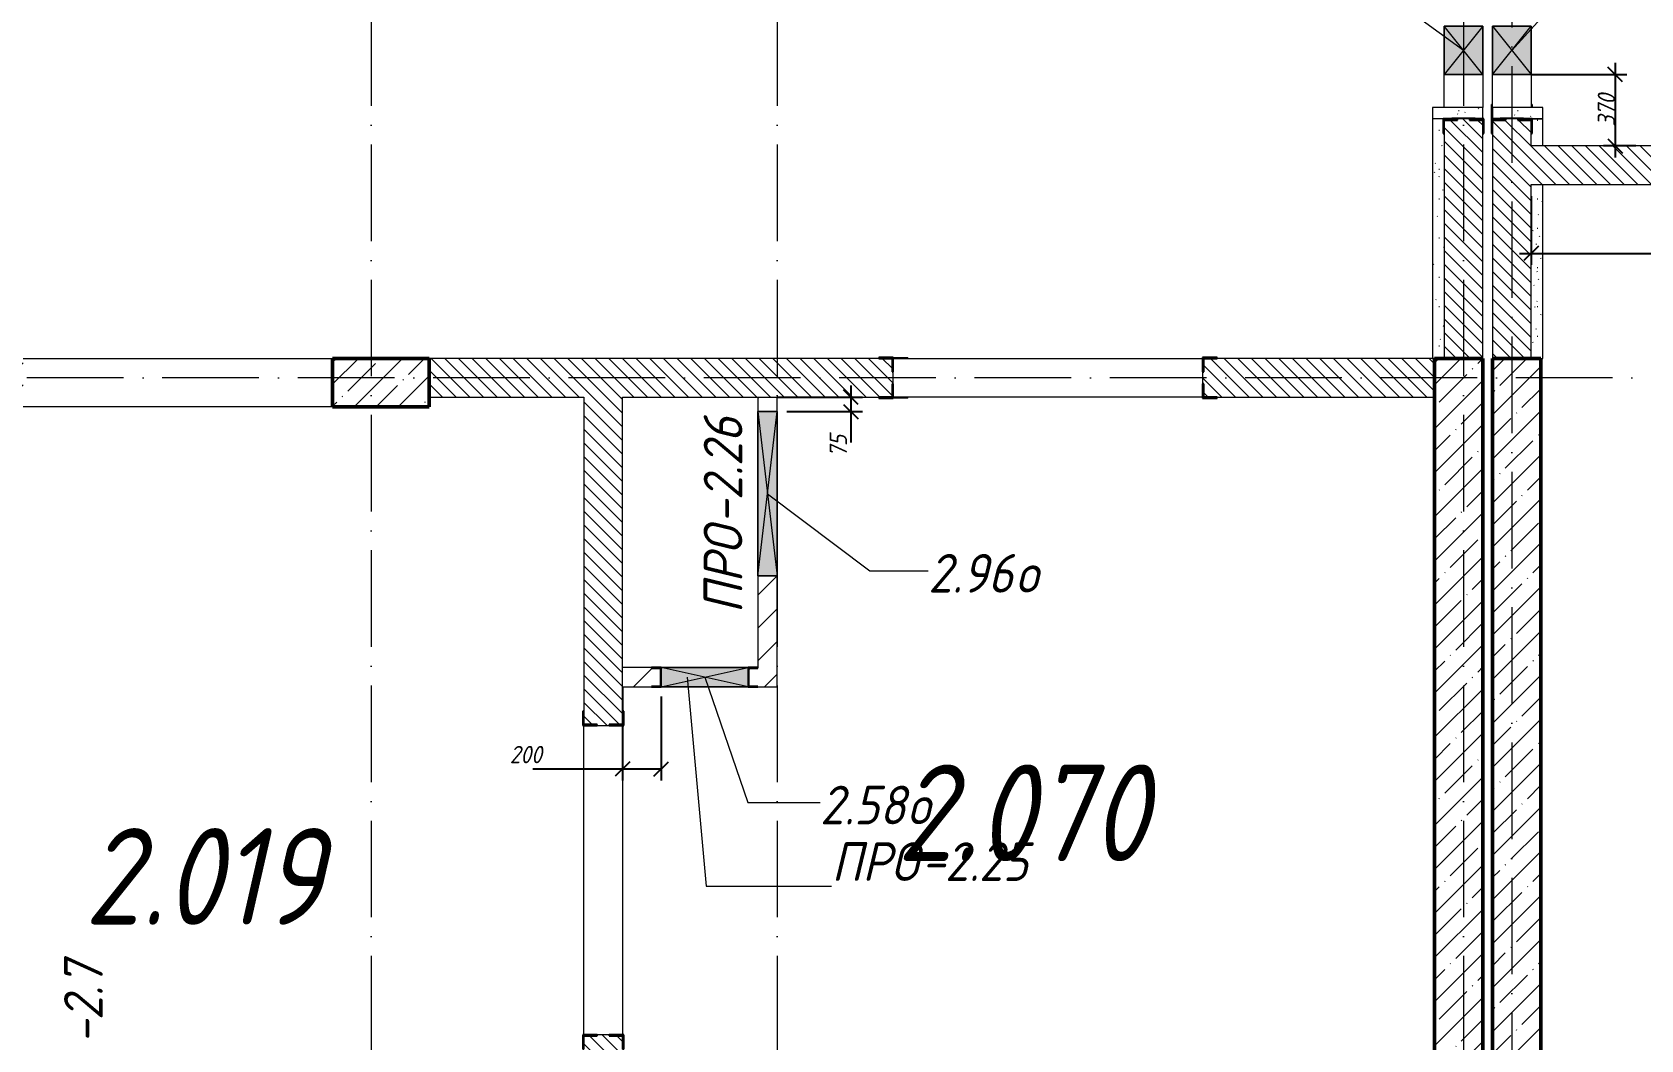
# Model space of a CAD drawing. Header units: millimetres. Extents: x -401725 to 250493, y 305116 to 802890.
# Drawn here: x 51537 to 59858, y 381559 to 386775 of the extents above; entities that cross this region are included whole.
import ezdxf

# ---------------------------------------------------------------- set-up
doc = ezdxf.new("R2010")
doc.units = ezdxf.units.MM
doc.linetypes.add('50_200_ШТРИХ_1Т_ш5_п1_п1_', pattern=[700, 500, -100, 0, -100])
for name, color, linetype, lineweight in [('A-____-____-DIMS', 7, 'Continuous', 9), ('A-DETL-GENF-OTLN', 7, 'Continuous', 9), ('A-GENM-____-IDEN', 7, 'Continuous', 9), ('A-GENM-____-MCUT', 7, 'Continuous', 25), ('A-GENM-____-OTLN', 7, 'Continuous', 9), ('A-GENM-____-OTLN-1', 7, 'Continuous', 25), ('A-GLAZ-____-IDEN', 7, 'Continuous', 9), ('A-GLAZ-____-OTLN', 7, 'Continuous', 9), ('A-WALL-____-MCUT', 7, 'Continuous', 13), ('A-WALL-____-MCUT-2', 7, 'Continuous', 50), ('A-WALL-____-OTLN', 7, 'Continuous', 9), ('A-WALL-____-PATT-1', 7, 'Continuous', 9), ('A-WALL-FNSH-MCUT-1', 7, 'Continuous', 9), ('I-WALL-____-OTLN', 7, 'Continuous', 9), ('S-GRID-____-OTLN-1', 7, '50_200_ШТРИХ_1Т_ш5_п1_п1_', 9), ('Марки помещений', 7, 'Continuous', 9)]:
    doc.layers.add(name, color=color, linetype=linetype, lineweight=lineweight)
doc.layers.add('A-WALL-____-PATT-2', color=7, linetype='Continuous', lineweight=9, true_color=0x787878)
doc.styles.add('ISOCPEUR_I_11', font='isocpeui.ttf', dxfattribs={"width": 0.9, "height": 200})
doc.styles.add('ISOCPEUR_I_2', font='isocpeui.ttf', dxfattribs={"width": 0.85, "height": 2.3})
doc.styles.add('ISOCPEUR_I_7', font='isocpeui.ttf', dxfattribs={"width": 0.9, "height": 90})
doc.dimstyles.new('ISO-1_8_0_9К_СРЕДНИЙ_Кладочные_1', dxfattribs={"dimscale": 304.8, "dimtxt": 89.638306, "dimasz": 0.246063, "dimexe": 0.19685, "dimexo": 0, "dimgap": 0, "dimtad": 1, "dimdec": 3, "dimrnd": 0.001, "dimdsep": 46, "dimtxsty": 'ISOCPEUR_I_7', "dimblk1": 'OBLIQUE', "dimblk2": 'OBLIQUE', "dimsah": 1, "dimcen": 0.09, "dimdle": 0.19685, "dimazin": 0, "dimtfac": 1, "dimtdec": 4, "dimtix": 1, "dimtmove": 0, "dimatfit": 3, "dimfxl": 1, "dimtvp": 1, "dimtolj": 1, "dimtzin": 0, "dimarcsym": 2})
doc.dimstyles.new('ISO-1_8_0_9К_СРЕДНИЙ_Кладочные_2', dxfattribs={"dimscale": 304.8, "dimtxt": 89.638306, "dimasz": 0.246063, "dimexe": 0.19685, "dimexo": 0, "dimgap": 0, "dimtad": 1, "dimdec": 3, "dimrnd": 0.001, "dimdsep": 46, "dimtxsty": 'ISOCPEUR_I_7', "dimblk1": 'OBLIQUE', "dimblk2": 'OBLIQUE', "dimsah": 1, "dimcen": 0.09, "dimdle": 0.19685, "dimazin": 0, "dimtfac": 1, "dimtdec": 4, "dimtix": 1, "dimtmove": 1, "dimatfit": 3, "dimfxl": 1, "dimtvp": 1, "dimtolj": 1, "dimtzin": 0, "dimarcsym": 2})
pattern_1 = [(135, (-15659.08, 321904.697), (-35.35534, -35.35534), [])]
pattern_2 = [(45, (-15659.08, 321904.7), (-114.04925, 114.04925), []), (45, (-15545.03, 321904.7), (-114.04925, 114.04925), [201.612, -40.322, 3.353, -36.97])]
pattern_3 = [(45, (-15659.08, 321904.7), (-84.85281, 84.85281), [])]
pattern_4 = [(0, (-15659.08, 321904.697), (203.2, 50.8), [3.353, -149.047, 3.353, -149.047, -812.8]), (0, (-15659.08, 321904.697), (203.2, 50.8), [-304.8, 3.353, -301.447, 3.353, -149.047, -355.6]), (0, (-15659.08, 321904.697), (203.2, 50.8), [-762, 3.353, -98.247, 3.353, -250.647]), (120, (-15582.88, 321930.097), (-145.59409, 150.576362), [3.353, -149.047, 3.353, -149.047, -812.8]), (120, (-15582.88, 321930.097), (-145.59409, 150.576362), [-304.8, 3.353, -301.447, 3.353, -149.047, -355.6]), (120, (-15582.88, 321930.097), (-145.59409, 150.576362), [-762, 3.353, -98.247, 3.353, -250.647]), (240, (-15557.48, 322031.697), (-57.60591, -201.376362), [3.353, -149.047, 3.353, -149.047, -812.8]), (240, (-15557.48, 322031.697), (-57.60591, -201.376362), [-304.8, 3.353, -301.447, 3.353, -149.047, -355.6]), (240, (-15557.48, 322031.697), (-57.60591, -201.376362), [-762, 3.353, -98.247, 3.353, -250.647])]

# ---------------------------------------------------------------- blocks, each defined once
blk = doc.blocks.new('Фахверк_СКБ_Уголок - 200_3960-28268576-АР1_План отверстий 2 этажа в осях 1-64_Ю-ЯЯ')
at = {"layer": 'A-GENM-____-MCUT'}
for p, q in [((200, 156), (125, 156)), ((125, 156), (125, 81)), ((131, 81), (131, 150)), ((131, 150), (200, 150)), ((200, 150), (200, 156)), ((125, 81), (131, 81)), ((131, 19), (125, 19)), ((125, 19), (125, -56)), ((131, -50), (131, 19)), ((125, -56), (200, -56)), ((200, -50), (131, -50)), ((200, -56), (200, -50))]:
    blk.add_line(p, q, dxfattribs=at)
blk = doc.blocks.new('154_Стойка_СКБ_Уголок - СМ-2180_200-28268025-АР1_План отверстий 2 этажа в осях 1-64_Ю-ЯЯ')
at = {"layer": 'A-GENM-____-MCUT'}
for p, q in [((125, 156), (125, 81)), ((200, 156), (125, 156)), ((131, 81), (131, 150)), ((131, 150), (200, 150)), ((200, 150), (200, 156)), ((125, 81), (131, 81)), ((131, 19), (125, 19)), ((125, 19), (125, -56)), ((131, -50), (131, 19)), ((125, -56), (200, -56)), ((200, -50), (131, -50)), ((200, -56), (200, -50))]:
    blk.add_line(p, q, dxfattribs=at)
blk = doc.blocks.new('Стойка_Влож_Уголок_Опорный - Уголок-28213941-АР1_План отверстий 2 этажа в осях 1-64_Ю-ЯЯ')
at = {"layer": 'A-GENM-____-OTLN'}
for p, q in [((-212, -6), (-212, 0)), ((0, 0), (0, -6)), ((-212, -75), (-212, -6)), ((-212, -6), (-206, -6)), ((-212, -75), (-206, -75)), ((-6, -6), (0, -6)), ((-6, -75), (0, -75)), ((0, -6), (0, -75))]:
    blk.add_line(p, q, dxfattribs=at)
blk = doc.blocks.new('154_Стойка_СКБ_Уголок - СМ-2540_200-37126399-АР1_План отверстий 2 этажа в осях 1-64_Ю-ЯЯ')
at = {"layer": 'A-GENM-____-MCUT'}
for p, q in [((125, 156), (125, 81)), ((200, 156), (125, 156)), ((131, 81), (131, 150)), ((131, 150), (200, 150)), ((200, 150), (200, 156)), ((125, 81), (131, 81)), ((131, 19), (125, 19)), ((125, 19), (125, -56)), ((131, -50), (131, 19)), ((125, -56), (200, -56)), ((200, -50), (131, -50)), ((200, -56), (200, -50))]:
    blk.add_line(p, q, dxfattribs=at)
blk = doc.blocks.new('Стойка_Влож_Полоса боковая - Полоса-V150-АР1_План отверстий 2 этажа в осях 1-64_Ю-ЯЯ')
at = {"layer": 'A-GENM-____-OTLN'}
for p, q in [((-5, 60), (0, 60)), ((-5, -60), (-5, 60)), ((0, 31), (0, -31)), ((0, -60), (-5, -60))]:
    blk.add_line(p, q, dxfattribs=at)
blk = doc.blocks.new('Стойка_Влож_Уголок_Опорный - Уголок-V151-АР1_План отверстий 2 этажа в осях 1-64_Ю-ЯЯ')
at = {"layer": 'A-GENM-____-OTLN'}
for p, q in [((0, 0), (0, -6)), ((-212, -75), (-212, -60)), ((-212, -75), (-206, -75)), ((-6, -6), (0, -6)), ((-6, -75), (0, -75)), ((0, -6), (0, -75))]:
    blk.add_line(p, q, dxfattribs=at)
blk = doc.blocks.new('AR_Отверстие прямоугольное _в стене__БезПР - AR_Отверстие прямоугольное _в стене__БезПР-36392898-АР1_План отверстий 2 этажа в осях 1-64_Ю-ЯЯ')
at = {"layer": 'A-GLAZ-____-OTLN'}
blk.add_hatch(color=256, dxfattribs=at).paths.add_polyline_path([(125, 100), (-125, 100), (-125, -100), (125, -100)], flags=0)
at = {"layer": 'A-DETL-GENF-OTLN'}
for p, q in [((-125, -100), (-125, 100)), ((-125, 100), (125, 100)), ((125, 100), (-125, -100)), ((-125, 100), (125, -100)), ((125, 100), (-125, 100)), ((-125, 100), (-125, -100)), ((125, 100), (125, -100)), ((125, -100), (125, 100)), ((125, -100), (-125, -100)), ((-125, -100), (125, -100))]:
    blk.add_line(p, q, dxfattribs=at)
blk = doc.blocks.new('AR_Отверстие прямоугольное _в стене_ - AR_Отверстие прямоугольное _в стене__ОВ-36822079-АР1_План отверстий 2 этажа в осях 1-64_Ю-ЯЯ')
at = {"layer": 'A-GLAZ-____-OTLN'}
blk.add_hatch(color=256, dxfattribs=at).paths.add_polyline_path([(-425, -50), (425, -50), (425, 50), (-425, 50)], flags=0)
at = {"layer": 'A-DETL-GENF-OTLN'}
for p, q in [((-425, -50), (-425, 50)), ((-425, 50), (425, 50)), ((425, 50), (-425, -50)), ((-425, 50), (425, -50)), ((425, 50), (-425, 50)), ((-425, 50), (-425, -50)), ((425, 50), (425, -50)), ((425, -50), (425, 50)), ((425, -50), (-425, -50)), ((-425, -50), (425, -50))]:
    blk.add_line(p, q, dxfattribs=at)
blk = doc.blocks.new('154_Фахверк_СКБ_Швеллер - Тип_100_3960_зеркало-V205-АР1_План отверстий 2 этажа в осях 1-64_Ю-ЯЯ')
at = {"layer": 'A-GENM-____-MCUT'}
for p, q in [((175, 50), (125, 50)), ((128, 47), (175, 47)), ((128, -47), (128, 47)), ((175, 47), (175, 50)), ((125, -50), (175, -50)), ((175, -47), (128, -47)), ((175, -50), (175, -47))]:
    blk.add_line(p, q, dxfattribs=at)
blk = doc.blocks.new('AR_Отверстие прямоугольное _в стене_ - AR_Отверстие прямоугольное _в стене__ОВ-36931939-АР1_План отверстий 2 этажа в осях 1-64_Ю-ЯЯ')
at = {"layer": 'A-GLAZ-____-OTLN'}
blk.add_hatch(color=256, dxfattribs=at).paths.add_polyline_path([(225, 50), (-225, 50), (-225, -50), (225, -50)], flags=0)
at = {"layer": 'A-DETL-GENF-OTLN'}
for p, q in [((-225, -50), (-225, 50)), ((-225, 50), (225, 50)), ((225, 50), (-225, -50)), ((-225, 50), (225, -50)), ((225, 50), (-225, 50)), ((-225, 50), (-225, -50)), ((225, 50), (225, -50)), ((225, -50), (225, 50)), ((225, -50), (-225, -50)), ((-225, -50), (225, -50))]:
    blk.add_line(p, q, dxfattribs=at)
blk = doc.blocks.new('_Oblique')
at = {"color": 0, "linetype": 'ByBlock', "lineweight": -2}
blk.add_line((-0.5, -0.5), (0.5, 0.5), dxfattribs=at)
blk = doc.blocks.new('*D8942')
at = {"layer": 'A-____-____-DIMS', "color": 0, "lineweight": -2, "transparency": 16777216}
for p, q in [((59725.8, 386615.7), (59725.8, 386125.7)), ((59290.9, 386555.7), (59785.8, 386555.7)), ((59831.9, 386185.7), (59665.8, 386185.7))]:
    blk.add_line(p, q, dxfattribs=at)
at = {"layer": 'Defpoints', "color": 0, "transparency": 16777216}
for p in [(59290.9, 386555.7), (59725.8, 386185.7), (59831.9, 386185.7)]:
    blk.add_point(p, dxfattribs=at)
at = {"layer": 'A-____-____-DIMS', "color": 0, "lineweight": -2, "transparency": 16777216, "xscale": 75, "yscale": 75, "zscale": 75}
for p, rotation in [((59725.8, 386555.7), 90), ((59725.8, 386185.7), 270)]:
    blk.add_blockref('_Oblique', p, dxfattribs=dict(at, rotation=rotation))
at = {"layer": 'A-____-____-DIMS', "color": 0, "transparency": 16777216, "insert": (59680.2, 386370.7), "char_height": 90, "width": 409.578, "attachment_point": 5, "rotation": 90, "style": 'ISOCPEUR_I_7'}
blk.add_mtext('\\A1;370', dxfattribs=at)
blk = doc.blocks.new('*D8889')
at = {"layer": 'A-____-____-DIMS', "color": 0, "lineweight": -2, "transparency": 16777216}
for p, q in [((62740.9, 385985.7), (62740.9, 385569.9)), ((59290.9, 385925.7), (59290.9, 385569.9)), ((59230.9, 385629.9), (62800.9, 385629.9))]:
    blk.add_line(p, q, dxfattribs=at)
at = {"layer": 'Defpoints', "color": 0, "transparency": 16777216}
for p in [(62740.9, 385985.7), (59290.9, 385925.7), (62740.9, 385629.9)]:
    blk.add_point(p, dxfattribs=at)
at = {"layer": 'A-____-____-DIMS', "color": 0, "lineweight": -2, "transparency": 16777216, "xscale": 75, "yscale": 75, "zscale": 75, "rotation": 180}
blk.add_blockref('_Oblique', (59290.9, 385629.9), dxfattribs=at)
at = {"layer": 'A-____-____-DIMS', "color": 0, "lineweight": -2, "transparency": 16777216, "xscale": 75, "yscale": 75, "zscale": 75}
blk.add_blockref('_Oblique', (62740.9, 385629.9), dxfattribs=at)
at = {"layer": 'A-____-____-DIMS', "color": 0, "transparency": 16777216, "insert": (61015.9, 385674.9), "char_height": 90, "width": 562.653, "attachment_point": 5, "style": 'ISOCPEUR_I_7'}
blk.add_mtext('\\A1;3450', dxfattribs=at)
blk = doc.blocks.new('*D8910')
at = {"layer": 'A-____-____-DIMS', "color": 0, "lineweight": -2, "transparency": 16777216}
for p, q in [((55771.8, 384945.7), (55771.8, 384810.7)), ((55390.9, 384885.7), (55831.8, 384885.7)), ((55440.9, 384810.7), (55831.8, 384810.7)), ((55771.8, 384810.7), (55771.8, 384651.6))]:
    blk.add_line(p, q, dxfattribs=at)
at = {"layer": 'Defpoints', "color": 0, "transparency": 16777216}
for p in [(55390.9, 384885.7), (55440.9, 384810.7), (55771.8, 384810.7)]:
    blk.add_point(p, dxfattribs=at)
at = {"layer": 'A-____-____-DIMS', "color": 0, "lineweight": -2, "transparency": 16777216, "xscale": 75, "yscale": 75, "zscale": 75}
for p, rotation in [((55771.8, 384885.7), 90), ((55771.8, 384810.7), 270)]:
    blk.add_blockref('_Oblique', p, dxfattribs=dict(at, rotation=rotation))
at = {"layer": 'A-____-____-DIMS', "color": 0, "transparency": 16777216, "insert": (55662.2, 384575.1), "char_height": 90, "width": 273.052, "attachment_point": 1, "rotation": 90, "line_spacing_factor": 1.149209, "style": 'ISOCPEUR_I_7'}
blk.add_mtext('\\A1;75', dxfattribs=at)
blk = doc.blocks.new('*D8937')
at = {"layer": 'A-____-____-DIMS', "color": 0, "lineweight": -2, "transparency": 16777216}
for p, q in [((54590.9, 383385.7), (54590.9, 382900.6)), ((54790.9, 383335.7), (54790.9, 382900.6)), ((54590.9, 382960.6), (54126.1, 382960.6)), ((54790.9, 382960.6), (54530.9, 382960.6))]:
    blk.add_line(p, q, dxfattribs=at)
at = {"layer": 'Defpoints', "color": 0, "transparency": 16777216}
for p in [(54590.9, 383385.7), (54790.9, 383335.7), (54790.9, 382960.6)]:
    blk.add_point(p, dxfattribs=at)
at = {"layer": 'A-____-____-DIMS', "color": 0, "lineweight": -2, "transparency": 16777216, "xscale": 75, "yscale": 75, "zscale": 75, "rotation": 180}
blk.add_blockref('_Oblique', (54590.9, 382960.6), dxfattribs=at)
at = {"layer": 'A-____-____-DIMS', "color": 0, "lineweight": -2, "transparency": 16777216, "xscale": 75, "yscale": 75, "zscale": 75}
blk.add_blockref('_Oblique', (54790.9, 382960.6), dxfattribs=at)
at = {"layer": 'A-____-____-DIMS', "color": 0, "transparency": 16777216, "insert": (54007.4, 383080.6), "char_height": 90, "width": 409.578, "attachment_point": 1, "line_spacing_factor": 1.149209, "style": 'ISOCPEUR_I_7'}
blk.add_mtext('\\A1;200', dxfattribs=at)

msp = doc.modelspace()

# ---------------------------------------------------------------- hatches: boundary and pattern name
at = {"layer": 'A-WALL-____-PATT-1'}
h = msp.add_hatch(dxfattribs=at)
h.set_pattern_fill('FP_6', color=256, style=0, pattern_type=2)
h.set_pattern_definition(pattern_1)
h.paths.add_polyline_path([(59040.9187, 385085.7392), (59040.9187, 386319.7392), (58971.9187, 386319.7392), (58971.9187, 386325.7392), (58909.9187, 386325.7392), (58909.9187, 386319.7392), (58840.9187, 386319.7392), (58840.9187, 385085.7392)], flags=0)
h.paths.add_polyline_path([(58971.9187, 388545.7392), (58971.9187, 388551.7392), (59040.9187, 388551.7392), (59040.9187, 389085.7392), (58840.9187, 389085.7392), (58840.9187, 388551.7392), (58909.9187, 388551.7392), (58909.9187, 388545.7392)], flags=0)
h = msp.add_hatch(dxfattribs=at)
h.set_pattern_fill('FP_6', color=256, style=0, pattern_type=2)
h.set_pattern_definition(pattern_1)
h.paths.add_polyline_path([(59290.9187, 385085.7392), (59290.9187, 386319.7392), (59221.9187, 386319.7392), (59221.9187, 386325.7392), (59159.9187, 386325.7392), (59159.9187, 386319.7392), (59090.9187, 386319.7392), (59090.9187, 385085.7392)], flags=0)
h.paths.add_polyline_path([(59221.9187, 388545.7392), (59221.9187, 388551.7392), (59290.9187, 388551.7392), (59290.9187, 389085.7392), (59090.9187, 389085.7392), (59090.9187, 388551.7392), (59159.9187, 388551.7392), (59159.9187, 388545.7392)], flags=0)
h = msp.add_hatch(dxfattribs=at)
h.set_pattern_fill('FP_6', color=256, style=0, pattern_type=2)
h.set_pattern_definition(pattern_1)
h.paths.add_polyline_path([(73590.9187, 385985.7392), (73590.9187, 386185.7392), (69196.9187, 386185.7392), (69196.9187, 386116.7392), (69190.9187, 386116.7392), (69190.9187, 386185.7392), (65940.9187, 386185.7392), (65940.9187, 385985.7392), (66565.9187, 385985.7392), (66565.9187, 386085.7392), (67815.9187, 386085.7392), (67815.9187, 385985.7392), (69190.9187, 385985.7392), (69190.9187, 386054.7392), (69196.9187, 386054.7392), (69196.9187, 385985.7392), (73390.9187, 385985.7392)], flags=0)
h.paths.add_polyline_path([(64315.9187, 385985.7392), (64840.9187, 385985.7392), (64840.9187, 386185.7392), (64246.9187, 386185.7392), (64246.9187, 386116.7392), (64240.9187, 386116.7392), (64240.9187, 386054.7392), (64246.9187, 386054.7392), (64246.9187, 385985.7392)], flags=0)
h.paths.add_polyline_path([(62740.9187, 385985.7392), (62740.9187, 386185.7392), (59290.9187, 386185.7392), (59290.9187, 385985.7392), (62095.767, 385985.7392)], flags=0)
h = msp.add_hatch(dxfattribs=at)
h.set_pattern_fill('FP_13', color=256, style=0, pattern_type=2)
h.set_pattern_definition(pattern_2)
h.paths.add_polyline_path([(53590.9187, 384835.7392), (53590.9187, 385085.7392), (53090.9187, 385085.7392), (53090.9187, 384835.7392)], flags=0)
h.paths.add_polyline_path([(51490.763, 384835.7392), (51490.9187, 384835.7392), (51490.763, 385085.7392), (51290.9187, 385085.7392), (51290.9187, 384835.7392)], flags=0)
h = msp.add_hatch(dxfattribs=at)
h.set_pattern_fill('FP_6', color=256, style=0, pattern_type=2)
h.set_pattern_definition(pattern_1)
h.paths.add_polyline_path([(58560.7656, 384885.7392), (58790.9187, 384885.7392), (58790.9187, 385085.7392), (57596.9187, 385085.7392), (57596.9187, 385016.7392), (57590.9187, 385016.7392), (57590.9187, 384954.7392), (57596.9187, 384954.7392), (57596.9187, 384885.7392), (57665.9187, 384885.7392)], flags=0)
h.paths.add_polyline_path([(55915.9187, 384885.7392), (55984.9187, 384885.7392), (55984.9187, 384954.7392), (55990.9187, 384954.7392), (55990.9187, 385016.7392), (55984.9187, 385016.7392), (55984.9187, 385085.7392), (53590.9187, 385085.7392), (53590.9187, 384885.7392), (55025.7643, 384885.7392)], flags=0)
h = msp.add_hatch(dxfattribs=at)
h.set_pattern_fill('FP_13', color=256, style=0, pattern_type=2)
h.set_pattern_definition(pattern_2)
h.paths.add_polyline_path([(59040.9187, 377085.7392), (59040.9187, 385085.7392), (58790.9187, 385085.7392), (58790.9187, 377085.7392), (59002.6408, 377085.7392)], flags=0)
h = msp.add_hatch(dxfattribs=at)
h.set_pattern_fill('FP_13', color=256, style=0, pattern_type=2)
h.set_pattern_definition(pattern_2)
h.paths.add_polyline_path([(59090.9187, 377035.7392), (59340.9187, 377035.7392), (59340.9187, 385085.7392), (59090.9187, 385085.7392), (59090.9187, 377514.8767)], flags=0)
h = msp.add_hatch(dxfattribs=at)
h.set_pattern_fill('FP_6', color=256, style=0, pattern_type=2)
h.set_pattern_definition(pattern_1)
h.paths.add_polyline_path([(54390.9187, 380985.7392), (54590.9187, 380985.7392), (54590.9187, 381579.7392), (54521.9187, 381579.7392), (54521.9187, 381585.7392), (54459.9187, 381585.7392), (54459.9187, 381579.7392), (54390.9187, 381579.7392), (54390.9187, 381510.7392)], flags=0)
h.paths.add_polyline_path([(54459.9187, 383185.7392), (54521.9187, 383185.7392), (54521.9187, 383191.7392), (54590.9187, 383191.7392), (54590.9187, 384885.7392), (54390.9187, 384885.7392), (54390.9187, 383191.7392), (54459.9187, 383191.7392)], flags=0)
h = msp.add_hatch(dxfattribs=at)
h.set_pattern_fill('FP_4', color=256, style=0, pattern_type=2)
h.set_pattern_definition(pattern_3)
h.paths.add_polyline_path([(55290.9187, 383385.7392), (55390.9187, 383385.7392), (55390.9187, 383960.7392), (55290.9187, 383960.7392), (55290.9187, 383388.7392)], flags=0)
h.paths.add_polyline_path([(55390.9187, 384810.7392), (55390.9187, 384885.7392), (55290.9187, 384885.7392), (55290.9187, 384810.7392), (55385.5616, 384810.7392)], flags=0)
h = msp.add_hatch(dxfattribs=at)
h.set_pattern_fill('FP_4', color=256, style=0, pattern_type=2)
h.set_pattern_definition(pattern_3)
h.paths.add_polyline_path([(54590.9187, 383385.7392), (54740.9187, 383385.7392), (54740.9187, 383388.7392), (54787.9187, 383388.7392), (54787.9187, 383482.7392), (54740.9187, 383482.7392), (54740.9187, 383485.7392), (54590.9187, 383485.7392), (54590.9187, 383388.7392)], flags=0)
h.paths.add_polyline_path([(55243.9187, 383388.7392), (55290.9187, 383388.7392), (55290.9187, 383482.7392), (55243.9187, 383482.7392)], flags=0)
at = {"layer": 'A-WALL-____-PATT-2'}
h = msp.add_hatch(dxfattribs=at)
h.set_pattern_fill('FP_165', color=256, style=0, pattern_type=2)
h.set_pattern_definition(pattern_4)
h.paths.add_polyline_path([(58840.9187, 385085.7392), (58840.9187, 386250.7392), (58834.9187, 386250.7392), (58834.9187, 386325.7392), (58780.9187, 386325.7392), (58780.9187, 385085.7392)], flags=0)
h.paths.add_polyline_path([(58780.9187, 388545.7392), (58834.9187, 388545.7392), (58834.9187, 388620.7392), (58840.9187, 388620.7392), (58840.9187, 389085.7392), (58780.9187, 389085.7392), (58780.9187, 388551.7392)], flags=0)
h = msp.add_hatch(dxfattribs=at)
h.set_pattern_fill('FP_165', color=256, style=0, pattern_type=2)
h.set_pattern_definition(pattern_4)
h.paths.add_polyline_path([(59296.9187, 386185.7392), (59350.9187, 386185.7392), (59350.9187, 386325.7392), (59296.9187, 386325.7392), (59296.9187, 386250.7392), (59290.9187, 386250.7392), (59290.9187, 386185.7392)], flags=0)
h.paths.add_polyline_path([(59296.9187, 388545.7392), (59350.9187, 388545.7392), (59350.9187, 389085.7392), (59290.9187, 389085.7392), (59290.9187, 388620.7392), (59296.9187, 388620.7392), (59296.9187, 388551.7392)], flags=0)
h = msp.add_hatch(dxfattribs=at)
h.set_pattern_fill('FP_165', color=256, style=0, pattern_type=2)
h.set_pattern_definition(pattern_4)
h.paths.add_polyline_path([(59000.9187, 386325.7392), (59040.9187, 386325.7392), (59040.9187, 386385.7392), (58780.9187, 386385.7392), (58780.9187, 386325.7392), (58880.9187, 386325.7392), (58880.9187, 386330.7392), (59000.9187, 386330.7392)], flags=0)
h = msp.add_hatch(dxfattribs=at)
h.set_pattern_fill('FP_165', color=256, style=0, pattern_type=2)
h.set_pattern_definition(pattern_4)
h.paths.add_polyline_path([(59090.9187, 386325.7392), (59130.9187, 386325.7392), (59130.9187, 386330.7392), (59250.9187, 386330.7392), (59250.9187, 386325.7392), (59350.9187, 386325.7392), (59350.9187, 386385.7392), (59090.9187, 386385.7392)], flags=0)
h = msp.add_hatch(dxfattribs=at)
h.set_pattern_fill('FP_165', color=256, style=0, pattern_type=2)
h.set_pattern_definition(pattern_4)
h.paths.add_polyline_path([(59350.9187, 385085.7392), (59350.9187, 385985.7392), (59290.9187, 385985.7392), (59290.9187, 385085.7392)], flags=0)

# ---------------------------------------------------------------- linework, layer by layer
at = {"layer": 'A-GENM-____-IDEN'}
for p, q in [((54924.2535, 383435.7392), (55023.7698, 382354.3787)), ((55023.7698, 382354.3787), (55671.6833, 382354.3787))]:
    msp.add_line(p, q, dxfattribs=at)
at = {"layer": 'A-GLAZ-____-IDEN'}
for p, q in [((58940.9187, 386680.7392), (58433.2326, 387048.8282)), ((59190.9187, 386680.7392), (59524.6139, 387048.8282)), ((55340.9187, 384385.7392), (55869.6074, 383986.4629)), ((55869.6074, 383986.4629), (56171.946, 383986.4629)), ((55015.9187, 383435.7392), (55238.3698, 382786.8096)), ((55238.3698, 382786.8096), (55612.2775, 382786.8096))]:
    msp.add_line(p, q, dxfattribs=at)
at = {"layer": 'A-WALL-____-MCUT'}
for p, q in [((58840.9187, 386250.7392), (58840.9187, 385085.7392)), ((59040.9187, 385085.7392), (59040.9187, 386250.7392)), ((59090.9187, 386250.7392), (59090.9187, 385085.7392)), ((59290.9187, 386185.7392), (59290.9187, 386250.7392)), ((62740.9187, 386185.7392), (59290.9187, 386185.7392)), ((59290.9187, 385985.7392), (62740.9187, 385985.7392)), ((59290.9187, 385085.7392), (59290.9187, 385985.7392)), ((55915.9187, 385085.7392), (53590.9187, 385085.7392)), ((58790.9187, 385085.7392), (57665.9187, 385085.7392)), ((58840.9187, 385085.7392), (59040.9187, 385085.7392)), ((55990.9187, 384954.7392), (55990.9187, 385016.7392)), ((57590.9187, 385016.7392), (57590.9187, 384954.7392)), ((53590.9187, 384885.7392), (54390.9187, 384885.7392)), ((54390.9187, 384885.7392), (54390.9187, 383260.7392)), ((54590.9187, 384885.7392), (55915.9187, 384885.7392)), ((54590.9187, 383260.7392), (54590.9187, 384885.7392)), ((57665.9187, 384885.7392), (58790.9187, 384885.7392)), ((54459.9187, 383185.7392), (54521.9187, 383185.7392)), ((54521.9187, 381585.7392), (54459.9187, 381585.7392))]:
    msp.add_line(p, q, dxfattribs=at)
at = {"layer": 'A-WALL-____-MCUT-2'}
for p, q in [((53590.9187, 385085.7392), (53090.9187, 385085.7392)), ((53090.9187, 385085.7392), (53090.9187, 384835.7392)), ((53590.9187, 384835.7392), (53590.9187, 385085.7392)), ((58790.9187, 385085.7392), (58790.9187, 377085.7392)), ((59040.9187, 385085.7392), (58790.9187, 385085.7392)), ((59040.9187, 377085.7392), (59040.9187, 385085.7392)), ((59090.9187, 385085.7392), (59090.9187, 377035.7392)), ((59340.9187, 385085.7392), (59090.9187, 385085.7392)), ((59340.9187, 377035.7392), (59340.9187, 385085.7392)), ((53090.9187, 384835.7392), (53590.9187, 384835.7392))]:
    msp.add_line(p, q, dxfattribs=at)
at = {"layer": 'A-WALL-____-OTLN'}
for p, q in [((51490.9187, 385085.7392), (53090.9187, 385085.7392)), ((53090.9187, 384835.7392), (51490.9187, 384835.7392))]:
    msp.add_line(p, q, dxfattribs=at)
at = {"layer": 'A-WALL-FNSH-MCUT-1'}
for p, q in [((58780.9187, 386385.7392), (58780.9187, 385085.7392)), ((59040.9187, 386385.7392), (58780.9187, 386385.7392)), ((59040.9187, 386325.7392), (59040.9187, 386385.7392)), ((59350.9187, 386385.7392), (59090.9187, 386385.7392)), ((59090.9187, 386385.7392), (59090.9187, 386325.7392)), ((59350.9187, 386185.7392), (59350.9187, 386385.7392)), ((58834.9187, 386325.7392), (58780.9187, 386325.7392)), ((59350.9187, 386325.7392), (59296.9187, 386325.7392)), ((59296.9187, 386325.7392), (59350.9187, 386325.7392)), ((59350.9187, 385085.7392), (59350.9187, 385985.7392)), ((58780.9187, 385085.7392), (58840.9187, 385085.7392)), ((59340.9187, 385085.7392), (59350.9187, 385085.7392)), ((55290.9187, 384885.7392), (55290.9187, 384810.7392)), ((55390.9187, 384810.7392), (55390.9187, 384885.7392)), ((55290.9187, 383960.7392), (55290.9187, 383485.7392)), ((55390.9187, 383385.7392), (55390.9187, 383960.7392)), ((54740.9187, 383485.7392), (54590.9187, 383485.7392)), ((54590.9187, 383385.7392), (54740.9187, 383385.7392)), ((55290.9187, 383385.7392), (55390.9187, 383385.7392))]:
    msp.add_line(p, q, dxfattribs=at)
at = {"layer": 'I-WALL-____-OTLN'}
for p, q in [((58840.9187, 386385.7392), (58840.9187, 386555.7392)), ((59040.9187, 386555.7392), (59040.9187, 386385.7392)), ((59090.9187, 386385.7392), (59090.9187, 386555.7392)), ((59290.9187, 386555.7392), (59290.9187, 386385.7392)), ((55990.9187, 385085.7392), (57590.9187, 385085.7392)), ((57590.9187, 384885.7392), (55990.9187, 384885.7392)), ((54390.9187, 381585.7392), (54390.9187, 383185.7392)), ((54590.9187, 383185.7392), (54590.9187, 381585.7392))]:
    msp.add_line(p, q, dxfattribs=at)
at = {"layer": 'S-GRID-____-OTLN-1'}
for p, q in [((53290.9187, 412797.5486), (53290.9187, 374796.285)), ((55390.9187, 412797.5486), (55390.9187, 361885.7392)), ((58940.9187, 412797.5486), (58940.9187, 361885.7392)), ((59190.9187, 412502.7021), (59190.9187, 362195.6966)), ((88415.3253, 384985.7392), (-20327.8515, 384985.7392))]:
    msp.add_line(p, q, dxfattribs=at)

# ---------------------------------------------------------------- block references
at = {"layer": 'A-GENM-____-OTLN'}
for name, p, rotation in [('Стойка_Влож_Уголок_Опорный - Уголок-V151-АР1_План отверстий 2 этажа в осях 1-64_Ю-ЯЯ', (59084.9187, 386325.7392), 180), ('Стойка_Влож_Полоса боковая - Полоса-V150-АР1_План отверстий 2 этажа в осях 1-64_Ю-ЯЯ', (58940.9187, 386325.7392), 269.9999999999998), ('Стойка_Влож_Полоса боковая - Полоса-V150-АР1_План отверстий 2 этажа в осях 1-64_Ю-ЯЯ', (59190.9187, 386325.7392), 270), ('Стойка_Влож_Уголок_Опорный - Уголок-28213941-АР1_План отверстий 2 этажа в осях 1-64_Ю-ЯЯ', (55990.9187, 385091.7392), 89.99999999999955)]:
    msp.add_blockref(name, p, dxfattribs=dict(at, rotation=rotation))
at = {"layer": 'A-GENM-____-OTLN-1'}
for name, p, rotation in [('154_Стойка_СКБ_Уголок - СМ-2540_200-37126399-АР1_План отверстий 2 этажа в осях 1-64_Ю-ЯЯ', (58890.9187, 386450.7392), 269.9999999999998), ('154_Стойка_СКБ_Уголок - СМ-2540_200-37126399-АР1_План отверстий 2 этажа в осях 1-64_Ю-ЯЯ', (59140.9187, 386450.7392), 270), ('154_Стойка_СКБ_Уголок - СМ-2180_200-28268025-АР1_План отверстий 2 этажа в осях 1-64_Ю-ЯЯ', (56115.9187, 385035.7392), 180), ('154_Фахверк_СКБ_Швеллер - Тип_100_3960_зеркало-V205-АР1_План отверстий 2 этажа в осях 1-64_Ю-ЯЯ', (54915.9187, 383435.7392), 180), ('154_Стойка_СКБ_Уголок - СМ-2180_200-28268025-АР1_План отверстий 2 этажа в осях 1-64_Ю-ЯЯ', (54540.9187, 383060.7392), 89.9999999999999), ('Фахверк_СКБ_Уголок - 200_3960-28268576-АР1_План отверстий 2 этажа в осях 1-64_Ю-ЯЯ', (54440.9187, 381710.7392), 269.9999999999999)]:
    msp.add_blockref(name, p, dxfattribs=dict(at, rotation=rotation))
for name, p in [('Фахверк_СКБ_Уголок - 200_3960-28268576-АР1_План отверстий 2 этажа в осях 1-64_Ю-ЯЯ', (57465.9187, 384935.7392)), ('154_Фахверк_СКБ_Швеллер - Тип_100_3960_зеркало-V205-АР1_План отверстий 2 этажа в осях 1-64_Ю-ЯЯ', (55115.9187, 383435.7392))]:
    msp.add_blockref(name, p, dxfattribs=at)
at = {"layer": 'A-GLAZ-____-OTLN'}
for name, p, rotation in [('AR_Отверстие прямоугольное _в стене__БезПР - AR_Отверстие прямоугольное _в стене__БезПР-36392898-АР1_План отверстий 2 этажа в осях 1-64_Ю-ЯЯ', (58940.9187, 386680.7392), 269.9999999999998), ('AR_Отверстие прямоугольное _в стене__БезПР - AR_Отверстие прямоугольное _в стене__БезПР-36392898-АР1_План отверстий 2 этажа в осях 1-64_Ю-ЯЯ', (59190.9187, 386680.7392), 90), ('AR_Отверстие прямоугольное _в стене_ - AR_Отверстие прямоугольное _в стене__ОВ-36822079-АР1_План отверстий 2 этажа в осях 1-64_Ю-ЯЯ', (55340.9187, 384385.7392), 90), ('AR_Отверстие прямоугольное _в стене_ - AR_Отверстие прямоугольное _в стене__ОВ-36931939-АР1_План отверстий 2 этажа в осях 1-64_Ю-ЯЯ', (55015.9187, 383435.7392), 180)]:
    msp.add_blockref(name, p, dxfattribs=dict(at, rotation=rotation))

# ---------------------------------------------------------------- texts
at = {"layer": 'A-GENM-____-IDEN', "char_height": 200, "attachment_point": 1, "rotation": 90, "style": 'ISOCPEUR_I_11'}
for s, insert, width in [('-2.26', (55010.639, 384230.3086), 707.088375), ('ПРО', (55010.639, 383765.9649), 562.784625), ('-2.7', (51701.8222, 381538.3075), 548.35425)]:
    msp.add_mtext(s, dxfattribs=dict(at, insert=insert, width=width))
at = {"layer": 'A-GENM-____-IDEN', "char_height": 200, "attachment_point": 1, "style": 'ISOCPEUR_I_11'}
for s, insert, width in [('ПРО', (55671.6833, 382581.4948), 562.784625), ('-2.25', (56136.0271, 382581.4948), 707.088375)]:
    msp.add_mtext(s, dxfattribs=dict(at, insert=insert, width=width))
at = {"layer": 'A-GLAZ-____-IDEN', "char_height": 200, "attachment_point": 1, "style": 'ISOCPEUR_I_11'}
for s, insert, width in [('2.96', (56171.946, 384074.0774), 548.35425), ('\\fISOCPEUR|b0|i1|c204|p34|;\\W.9;о', (56624.3835, 384074.0774), 158.734125), ('2.58', (55612.2775, 382874.4242), 548.35425), ('\\fISOCPEUR|b0|i1|c204|p34|;\\W.9;о', (56064.715, 382874.4242), 158.734125)]:
    msp.add_mtext(s, dxfattribs=dict(at, insert=insert, width=width))
at = {"layer": 'Марки помещений', "char_height": 500, "attachment_point": 1, "style": 'ISOCPEUR_I_2'}
for s, insert, width in [('2.070', (56010.6227, 382984.1728), 785.65375), ('2.019', (51807.3204, 382654.9787), 737.5525)]:
    msp.add_mtext(s, dxfattribs=dict(at, insert=insert, width=width))

# ---------------------------------------------------------------- dimensions: what is measured, and where the dimension line sits
at = {"layer": 'A-____-____-DIMS'}
dim = msp.add_linear_dim(base=(59725.8277, 386185.7392), p1=(59290.9187, 386555.7392), p2=(59831.8937, 386185.7392), angle=90, dimstyle='ISO-1_8_0_9К_СРЕДНИЙ_Кладочные_2', override={"dimpost": '<>', "dimfxl": 655.403655}, dxfattribs=at)
dim.commit()
dim.dimension.update_dxf_attribs({"geometry": '*D8942', "text_midpoint": (59680.2481, 386370.7392)})
dim = msp.add_linear_dim(base=(62740.9187, 385629.9155), p1=(59290.9187, 385925.7392), p2=(62740.9187, 385985.7392), dimstyle='ISO-1_8_0_9К_СРЕДНИЙ_Кладочные_2', override={"dimpost": '<>', "dimfxl": 3450.5217}, dxfattribs=at)
dim.commit()
dim.dimension.update_dxf_attribs({"geometry": '*D8889', "text_midpoint": (61015.9187, 385674.9155)})
dim = msp.add_linear_dim(base=(55771.7901, 384810.7392), p1=(55390.9187, 384885.7392), p2=(55440.9187, 384810.7392), angle=90, dimstyle='ISO-1_8_0_9К_СРЕДНИЙ_Кладочные_1', override={"dimpost": '<>', "dimfxl": 90.138782}, dxfattribs=at)
dim.commit()
dim.dimension.update_dxf_attribs({"geometry": '*D8910', "text_midpoint": (55722.1776, 384651.6393), "dimtype": 160, "text_rotation": 90})
dim = msp.add_linear_dim(base=(54790.9187, 382960.5858), p1=(54590.9187, 383385.7392), p2=(54790.9187, 383335.7392), dimstyle='ISO-1_8_0_9К_СРЕДНИЙ_Кладочные_1', override={"dimpost": '<>', "dimfxl": 206.155281}, dxfattribs=at)
dim.commit()
dim.dimension.update_dxf_attribs({"geometry": '*D8937', "text_midpoint": (54212.1614, 382960.5858), "dimtype": 160})

doc.saveas('drawing.dxf')
